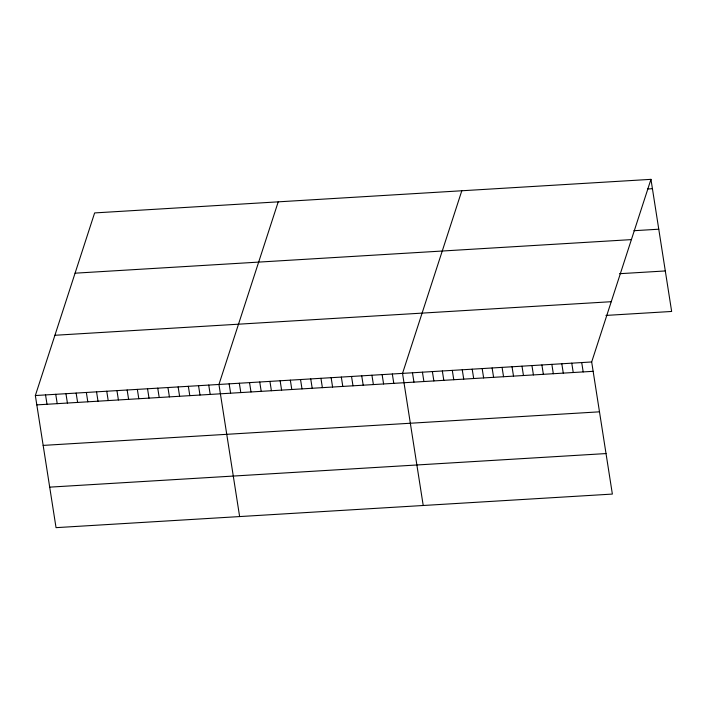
<?xml version="1.0" encoding="UTF-8"?>
<svg xmlns="http://www.w3.org/2000/svg" width="707" height="707" viewBox="0 0 707 707"><rect width="100%" height="100%" fill="white"/><g stroke="black" fill="none" stroke-linecap="round" stroke-linejoin="round"><path stroke-width="1.06" d="M650.961 179.348L591.679 361.966L612.368 494.078L56.039 527.652L35.35 395.54L94.632 212.922L650.961 179.348L671.65 311.46L605.943 315.419M278.222 201.84L218.94 384.467L239.629 516.57M461.812 190.766L402.53 373.384L423.219 505.496M647.444 188.999L652.428 188.698M633.879 230.712L658.774 229.209M75.066 273.185L631.395 239.611M619.509 273.706L665.305 270.949M54.916 335.277L611.246 301.703M35.35 395.54L591.679 361.966M36.817 404.89L593.146 371.316M43.154 445.401L599.483 411.828M49.693 487.141L606.023 453.567M581.72 362.567L583.187 371.917M571.769 363.168L573.236 372.518M561.809 363.769L563.276 373.119M551.858 364.37L553.325 373.72M541.898 364.971L543.365 374.321M531.947 365.572L533.414 374.922M521.996 366.173L523.454 375.523M512.036 366.774L513.503 376.124M502.085 367.375L503.543 376.725M492.125 367.976L493.592 377.326M482.174 368.577L483.632 377.927M472.214 369.178L473.681 378.528M462.263 369.779L463.721 379.129M452.303 370.38L453.77 379.73M442.352 370.981L443.81 380.331M432.392 371.582L433.859 380.932M422.441 372.182L423.9 381.533M412.481 372.783L413.949 382.125M392.332 374.003L393.79 383.344M382.125 374.613L383.592 383.963M371.926 375.231L373.393 384.573M361.728 375.85L363.195 385.191M351.529 376.46L352.996 385.81M341.331 377.078L342.798 386.42M331.132 377.697L332.599 387.038M320.934 378.307L322.392 387.657M310.735 378.925L312.194 388.267M300.537 379.535L301.995 388.885M290.338 380.154L291.797 389.504M280.131 380.773L281.598 390.114M269.933 381.382L271.4 390.732M259.734 382.001L261.201 391.351M249.536 382.62L251.003 391.961M239.337 383.229L240.804 392.579M229.139 383.848L230.606 393.189M208.742 385.076L210.2 394.426M198.543 385.695L200.001 395.036M188.345 386.314L189.803 395.655M178.137 386.923L179.605 396.274M167.939 387.542L169.406 396.883M157.741 388.161L159.208 397.502M147.542 388.77L149.009 398.121M137.344 389.389L138.811 398.73M127.145 389.999L128.612 399.349M116.947 390.618L118.405 399.968M106.748 391.236L108.206 400.577M96.55 391.846L98.008 401.196M86.351 392.465L87.809 401.815M76.144 393.083L77.611 402.424M65.945 393.693L67.412 403.043M55.747 394.312L57.214 403.662M45.548 394.93L47.016 404.271"/></g></svg>
